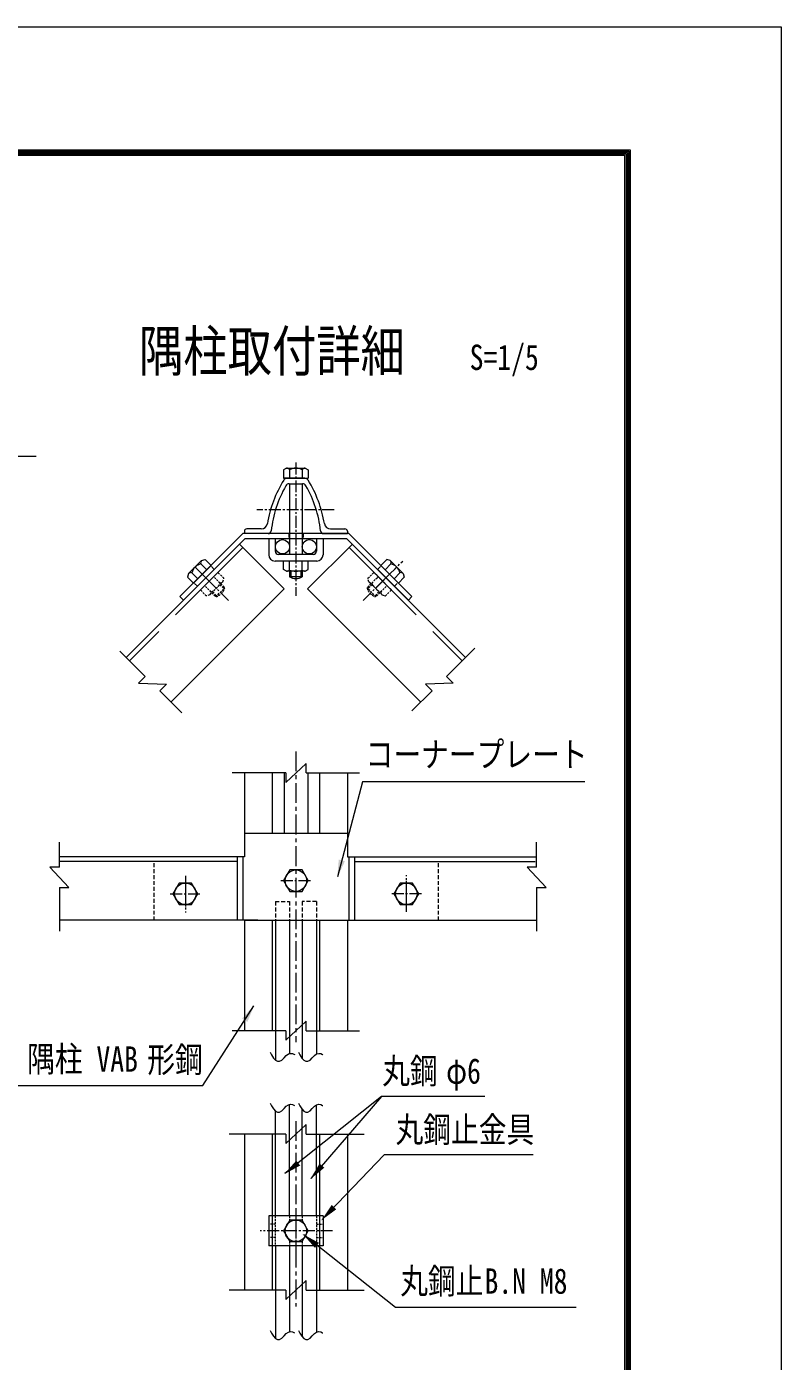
# Model space of a CAD drawing. Units: millimetres, scale not verified, with parts at other scales. Extents: x -4455 to 4455, y -3150 to 3150.
# Drawn here: x 3025 to 4455, y 619 to 3150 of the extents above; entities that cross this region are included whole.
import ezdxf
from ezdxf.enums import TextEntityAlignment as Align

# ---------------------------------------------------------------- set-up
doc = ezdxf.new("R2010")
doc.units = ezdxf.units.MM
doc.header["$LTSCALE"] = 30
for name, pattern in [('DASHED', [7.5, 6, -1.5]), ('USER1', [2, 1.25, -0.25, 0.25, -0.25]), ('USER2', [1.125, 0.75, -0.125, 0.125, -0.125]), ('USER3', [0.375, 0.25, -0.125]), ('USER4', [0.1875, 0.125, -0.0625])]:
    doc.linetypes.add(name, pattern=pattern)
for name, color, linetype, lineweight in [('0-0_D-STR-TXT', 3, 'Continuous', 13), ('0-1_D-STR2', 2, 'Continuous', 13), ('0-2_D-STR-DIM', 4, 'Continuous', 13), ('0-3_D-BMK', 2, 'USER2', 13), ('0-4_D-STR1', 1, 'Continuous', 18), ('0-5_D-STR3', 3, 'Continuous', 13), ('0-F_7詳細', 3, 'Continuous', 18), ('1-0_5寸法', 3, 'Continuous', 18), ('1-2_D-TTL', 7, 'Continuous', 9)]:
    doc.layers.add(name, color=color, linetype=linetype, lineweight=lineweight)
doc.layers.add('0-8_D-TTL-TXT', color=7, linetype='Continuous')
doc.styles.add('ＭＳ ゴシック', font='')
doc.styles.get('ＭＳ ゴシック').set_extended_font_data('MS Gothic')

msp = doc.modelspace()

# ---------------------------------------------------------------- linework, layer by layer
at = {"layer": '0-0_D-STR-TXT'}
for points in [[(3042.44, 2335.19), (2683.18, 2335.19), (2647.65, 2224.98)], [(4082.31, 1717.88), (3660.97, 1717.88), (3613.67, 1537.61)], [(3007.24, 1141.62), (3358.32, 1141.62), (3455.13, 1292.81)], [(3892.77, 1121.1), (3697.22, 1121.1), (3514.09, 974.56)], [(3984.62, 1010.07), (3702.08, 1010.07), (3584.77, 887.79)], [(4065.88, 720.4), (3723.57, 720.4), (3549.54, 858.47)]]:
    msp.add_lwpolyline(points, dxfattribs=at)
for points in [[(3613.09, 1535.39), (3616.05, 1570.28), (3627.64, 1567.24)], [(3456.37, 1294.75), (3442.81, 1262.47), (3432.72, 1268.93)], [(3512.3, 973.12), (3535.49, 999.36), (3542.98, 990)], [(3583.18, 886.13), (3602.74, 915.17), (3611.38, 906.88)], [(3547.74, 859.9), (3578.49, 843.15), (3571.05, 833.76)]]:
    msp.add_solid(points, dxfattribs=at)
at = {"layer": '0-1_D-STR2', "color": 3, "linetype": 'USER3'}
for p, q in [((3495.84, 1490.73), (3495.84, 1455.39)), ((3495.84, 1490.73), (3522.84, 1490.73)), ((3522.84, 1490.73), (3522.84, 1455.39)), ((3573.74, 1490.73), (3546.74, 1490.73)), ((3546.74, 1490.73), (3546.74, 1455.39)), ((3573.74, 1490.73), (3573.74, 1455.39))]:
    msp.add_line(p, q, dxfattribs=at)
at = {"layer": '0-1_D-STR2', "color": 7, "lineweight": 9}
for p, q in [((3495.84, 1455.39), (3495.84, 1189.83)), ((3522.84, 1455.39), (3522.84, 1202.21)), ((3546.74, 1455.39), (3546.74, 1192.61)), ((3573.74, 1455.39), (3573.74, 1201.22)), ((3495.84, 894.47), (3495.84, 1093.4)), ((3522.84, 894.47), (3522.84, 1105.78)), ((3546.74, 894.47), (3546.74, 1096.18)), ((3573.74, 894.47), (3573.74, 1104.79)), ((3495.84, 837.47), (3495.84, 662.15)), ((3522.84, 837.47), (3522.84, 674.53)), ((3546.74, 837.47), (3546.74, 664.93)), ((3573.74, 837.47), (3573.74, 673.53))]:
    msp.add_line(p, q, dxfattribs=at)
at = {"layer": '0-1_D-STR2', "color": 7, "linetype": 'USER2', "lineweight": 9}
msp.add_line((3604.33, 865.97), (3466.98, 865.97), dxfattribs=at)
at = {"layer": '0-1_D-STR2', "color": 7, "lineweight": 9}
for centre in [(3509.34, 2163.74), (3560.24, 2163.74)]:
    msp.add_circle(centre, 13.5, dxfattribs=at)
at = {"layer": '0-2_D-STR-DIM'}
for p, q in [((3249.2, 1917.94), (3201.33, 1965.8)), ((3820.38, 1917.94), (3873.81, 1971.37)), ((3249.2, 1917.94), (3236.47, 1905.21)), ((3236.47, 1905.21), (3289.34, 1903.25)), ((3276.61, 1890.52), (3289.34, 1903.25)), ((3833.1, 1905.21), (3780.23, 1903.25)), ((3792.96, 1890.52), (3780.23, 1903.25)), ((3820.38, 1917.94), (3833.1, 1905.21)), ((3276.61, 1890.52), (3318.46, 1848.68)), ((3792.96, 1890.52), (3754.81, 1852.37)), ((3515.4, 1716.58), (3554.17, 1752.58)), ((3554.17, 1734.58), (3554.17, 1752.58)), ((3515.4, 1734.58), (3414.09, 1734.58)), ((3515.4, 1734.58), (3515.4, 1716.58)), ((3554.17, 1734.58), (3655.48, 1734.58)), ((3515.4, 1245.73), (3414.09, 1245.73)), ((3515.4, 1227.73), (3554.17, 1263.73)), ((3515.4, 1245.73), (3515.4, 1227.73)), ((3554.17, 1245.73), (3554.17, 1263.73)), ((3554.17, 1245.73), (3655.48, 1245.73)), ((3515.4, 1031.64), (3554.17, 1067.64)), ((3554.17, 1049.64), (3554.17, 1067.64)), ((3515.4, 1049.64), (3408.21, 1049.64)), ((3515.4, 1049.64), (3515.4, 1031.64)), ((3554.17, 1049.64), (3664.37, 1049.64)), ((3515.4, 735.51), (3554.17, 771.51)), ((3554.17, 753.51), (3554.17, 771.51)), ((3515.4, 753.51), (3408.21, 753.51)), ((3515.4, 753.51), (3515.4, 735.51)), ((3554.17, 753.51), (3664.37, 753.51))]:
    msp.add_line(p, q, dxfattribs=at)
for points in [[(3486.24, 1204.81), (3488.51, 1199.68), (3492.19, 1193.66), (3495.98, 1189.68), (3499.89, 1187.75), (3503.91, 1187.87), (3508.05, 1190.03), (3512.3, 1194.23), (3516.53, 1198.67), (3520.61, 1201.5), (3524.52, 1202.75), (3528.28, 1202.4), (3531.87, 1200.46), (3532.24, 1200.08)], [(3539.79, 1204.81), (3542.05, 1199.68), (3545.73, 1193.66), (3549.53, 1189.68), (3553.44, 1187.75), (3557.46, 1187.87), (3561.6, 1190.03), (3565.85, 1194.23), (3570.08, 1198.67), (3574.15, 1201.5), (3578.06, 1202.75), (3581.82, 1202.4), (3585.42, 1200.46), (3585.79, 1200.08)], [(3486.24, 1108.38), (3488.51, 1103.25), (3492.19, 1097.23), (3495.98, 1093.25), (3499.89, 1091.32), (3503.91, 1091.44), (3508.05, 1093.6), (3512.3, 1097.8), (3516.53, 1102.24), (3520.61, 1105.07), (3524.52, 1106.32), (3528.28, 1105.97), (3531.87, 1104.03), (3532.24, 1103.65)], [(3539.79, 1108.38), (3542.05, 1103.25), (3545.73, 1097.23), (3549.53, 1093.25), (3553.44, 1091.32), (3557.46, 1091.44), (3561.6, 1093.6), (3565.85, 1097.8), (3570.08, 1102.24), (3574.15, 1105.07), (3578.06, 1106.32), (3581.82, 1105.97), (3585.42, 1104.03), (3585.79, 1103.65)], [(3486.24, 677.13), (3488.51, 672), (3492.19, 665.98), (3495.98, 662), (3499.89, 660.07), (3503.91, 660.19), (3508.05, 662.35), (3512.3, 666.55), (3516.53, 670.99), (3520.61, 673.82), (3524.52, 675.07), (3528.28, 674.72), (3531.87, 672.78), (3532.24, 672.4)], [(3539.79, 677.13), (3542.05, 672), (3545.73, 665.98), (3549.53, 662), (3553.44, 660.07), (3557.46, 660.19), (3561.6, 662.35), (3565.85, 666.55), (3570.08, 670.99), (3574.15, 673.82), (3578.06, 675.07), (3581.82, 674.72), (3585.42, 672.78), (3585.79, 672.4)]]:
    msp.add_lwpolyline(points, dxfattribs=at)
at = {"layer": '0-3_D-BMK'}
for p, q in [((3534.79, 2323.43), (3534.79, 2070.95)), ((3607.33, 2234.01), (3460.61, 2234.01)), ((3407.23, 2061.65), (3340.57, 2128.31)), ((3662.24, 2061.55), (3737.23, 2136.53)), ((3325.31, 1539.57), (3325.31, 1470.18)), ((3325.31, 1529.35), (3325.31, 1481.51)), ((3506.23, 1530.39), (3563.35, 1530.39)), ((3744.26, 1471.2), (3744.26, 1540.59)), ((3296.75, 1505.38), (3353.87, 1505.38)), ((3772.82, 1505.38), (3715.7, 1505.38))]:
    msp.add_line(p, q, dxfattribs=at)
at = {"layer": '0-3_D-BMK', "linetype": 'USER1'}
for p, q in [((3534.79, 1775.6), (3534.79, 1224.12)), ((3534.79, 1073.97), (3534.79, 722.72))]:
    msp.add_line(p, q, dxfattribs=at)
at = {"layer": '0-4_D-STR1'}
for p, q in [((3551.57, 2293.71), (3518, 2293.71)), ((3522.22, 2283.21), (3547.35, 2283.21)), ((3437.29, 2193.21), (3437.29, 2188.71)), ((3482.05, 2188.71), (3437.29, 2188.71)), ((3468.95, 2197.71), (3441.79, 2197.71)), ((3587.52, 2188.71), (3632.29, 2188.71)), ((3600.62, 2197.71), (3627.79, 2197.71)), ((3631.31, 2179.11), (3856.43, 1953.99)), ((3632.29, 2193.21), (3632.29, 2188.71)), ((3512.51, 2083.65), (3427.66, 2168.5)), ((3557.06, 2083.65), (3641.92, 2168.5)), ((3512.51, 2083.65), (3298, 1869.14)), ((3557.06, 2083.65), (3771.58, 1869.14)), ((3437.29, 1734.58), (3437.29, 1620.39)), ((3489.79, 1734.58), (3489.79, 1620.39)), ((3512.31, 1734.58), (3512.31, 1620.39)), ((3557.31, 1734.58), (3557.31, 1620.39)), ((3579.79, 1734.58), (3579.79, 1620.39)), ((3632.29, 1734.58), (3632.29, 1620.39)), ((3437.29, 1575.39), (3086.54, 1575.39)), ((3632.29, 1575.39), (3990.89, 1575.39)), ((3423.68, 1566.39), (3086.54, 1566.39)), ((3645.89, 1566.39), (3988.64, 1566.39)), ((3462.7, 1455.39), (3086.54, 1455.39)), ((3437.29, 1455.39), (3437.29, 1245.73)), ((3489.79, 1455.39), (3489.79, 1245.73)), ((3579.79, 1455.39), (3579.79, 1245.73)), ((3609.13, 1455.39), (3990.89, 1455.39)), ((3632.29, 1455.39), (3632.29, 1245.73)), ((3437.29, 1049.64), (3437.29, 753.51)), ((3489.79, 1049.64), (3489.79, 753.51)), ((3579.79, 1049.64), (3579.79, 753.51)), ((3632.29, 1049.64), (3632.29, 753.51))]:
    msp.add_line(p, q, dxfattribs=at)
at = {"layer": '0-4_D-STR1', "linetype": 'DASHED'}
for p, q in [((3434.02, 2162.14), (3219.51, 1947.63)), ((3635.55, 2162.14), (3850.06, 1947.63))]:
    msp.add_line(p, q, dxfattribs=at)
at = {"layer": '0-4_D-STR1'}
for centre, radius, start, end in [((3704.59, 2170.98), 226.8, 148.30182, 170.6662), ((3704.59, 2170.98), 217.8, 150.13204, 173.91336), ((3518, 2286.21), 7.5, 90, 148.30182), ((3522.22, 2275.71), 7.5, 90, 150.13204), ((3547.35, 2275.71), 7.5, 29.86796, 90), ((3551.57, 2286.21), 7.5, 31.69818, 90), ((3364.99, 2170.98), 217.8, 6.08664, 29.86796), ((3364.99, 2170.98), 226.8, 9.3338, 31.69818), ((3468.95, 2209.71), 12, 270, 350.6662), ((3600.62, 2209.71), 12, 189.3338, 270), ((3441.79, 2193.21), 4.5, 90, 180), ((3482.05, 2194.71), 6, 270, 353.91336), ((3587.52, 2194.71), 6, 186.08664, 270), ((3627.79, 2193.21), 4.5, 0, 90)]:
    msp.add_arc(centre, radius, start, end, dxfattribs=at)
at = {"layer": '0-5_D-STR3'}
for p, q in [((3517.15, 2312.91), (3511.27, 2309.51)), ((3511.27, 2309.51), (3511.27, 2293.71)), ((3517.15, 2312.91), (3552.43, 2312.91)), ((3522.79, 2309.51), (3522.79, 2293.71)), ((3546.79, 2309.51), (3546.79, 2293.71)), ((3552.43, 2312.91), (3558.31, 2309.51)), ((3558.31, 2309.51), (3558.31, 2293.71)), ((3511.27, 2293.71), (3558.31, 2293.71)), ((3534.79, 2293.71), (3512.29, 2293.71)), ((3522.79, 2283.21), (3522.79, 2149.11)), ((3546.79, 2283.21), (3546.79, 2149.11)), ((3438.26, 2179.11), (3213.14, 1953.99)), ((3434.29, 2188.71), (3314.8, 2069.23)), ((3438.26, 2179.11), (3321.59, 2062.44)), ((3635.29, 2188.71), (3434.29, 2188.71)), ((3631.31, 2179.11), (3438.26, 2179.11)), ((3483.19, 2179.11), (3483.19, 2148.51)), ((3495.79, 2179.11), (3495.79, 2155.11)), ((3573.79, 2179.11), (3573.79, 2155.11)), ((3586.39, 2179.11), (3586.39, 2148.51)), ((3631.31, 2179.11), (3747.98, 2062.44)), ((3635.29, 2188.71), (3754.77, 2069.23)), ((3356.12, 2137.7), (3331.18, 2112.75)), ((3373.86, 2128.28), (3340.6, 2095.02)), ((3354.54, 2131.31), (3365.71, 2120.14)), ((3356.12, 2137.7), (3362.68, 2139.46)), ((3362.68, 2139.46), (3373.86, 2128.28)), ((3574.39, 2136.51), (3495.19, 2136.51)), ((3567.79, 2149.11), (3501.79, 2149.11)), ((3558.31, 2136.51), (3511.27, 2136.51)), ((3511.27, 2120.64), (3511.27, 2136.51)), ((3522.79, 2119.37), (3522.79, 2136.51)), ((3546.79, 2119.37), (3546.79, 2136.51)), ((3558.31, 2120.64), (3558.31, 2136.51)), ((3706.89, 2139.46), (3695.71, 2128.28)), ((3695.71, 2128.28), (3728.98, 2095.02)), ((3715.03, 2131.31), (3703.86, 2120.14)), ((3713.45, 2137.7), (3706.89, 2139.46)), ((3713.45, 2137.7), (3738.39, 2112.75)), ((3331.18, 2112.75), (3329.42, 2106.2)), ((3329.42, 2106.2), (3340.6, 2095.02)), ((3337.57, 2114.34), (3348.74, 2103.17)), ((3517.03, 2117.31), (3511.27, 2120.64)), ((3552.55, 2117.31), (3517.03, 2117.31)), ((3522.79, 2117.31), (3522.79, 2106.65)), ((3546.79, 2106.65), (3522.79, 2106.65)), ((3546.79, 2117.31), (3546.79, 2106.65)), ((3552.55, 2117.31), (3558.31, 2120.64)), ((3732.01, 2114.34), (3720.83, 2103.17)), ((3740.15, 2106.2), (3728.98, 2095.02)), ((3738.39, 2112.75), (3740.15, 2106.2)), ((3321.59, 2062.44), (3314.8, 2069.23)), ((3747.98, 2062.44), (3754.77, 2069.23)), ((3437.29, 1620.39), (3632.29, 1620.39)), ((3437.29, 1455.39), (3632.29, 1455.39)), ((3586.39, 894.47), (3483.19, 894.47)), ((3483.19, 894.47), (3483.19, 837.47)), ((3586.39, 894.47), (3586.39, 837.47)), ((3586.39, 837.47), (3483.19, 837.47))]:
    msp.add_line(p, q, dxfattribs=at)
at = {"layer": '0-5_D-STR3', "linetype": 'USER1'}
for p, q in [((3381.74, 2087.14), (3340.57, 2128.31)), ((3687.83, 2087.14), (3729, 2128.31)), ((3687.83, 2087.14), (3729, 2128.31)), ((3744.26, 1481.42), (3744.26, 1529.26))]:
    msp.add_line(p, q, dxfattribs=at)
at = {"layer": '0-5_D-STR3', "linetype": 'USER3'}
for p, q in [((3379.93, 2120.77), (3373.14, 2127.56)), ((3379.93, 2120.77), (3373.14, 2127.56)), ((3689.65, 2120.77), (3696.43, 2127.56)), ((3689.65, 2120.77), (3696.43, 2127.56)), ((3348.11, 2088.95), (3341.32, 2095.74)), ((3348.11, 2088.95), (3341.32, 2095.74)), ((3721.47, 2088.95), (3728.25, 2095.74)), ((3721.47, 2088.95), (3728.25, 2095.74))]:
    msp.add_line(p, q, dxfattribs=at)
at = {"layer": '0-5_D-STR3', "color": 1, "linetype": 'USER4'}
for p, q in [((3353.75, 2081.87), (3387.01, 2115.13)), ((3390.99, 2094.86), (3378.87, 2106.98)), ((3398.24, 2103.91), (3387.01, 2115.13)), ((3396.51, 2097.48), (3398.24, 2103.91)), ((3671.34, 2103.91), (3682.56, 2115.13)), ((3673.06, 2097.48), (3671.34, 2103.91)), ((3678.59, 2094.86), (3690.71, 2106.98)), ((3715.82, 2081.87), (3682.56, 2115.13)), ((3364.97, 2070.64), (3353.75, 2081.87)), ((3374.02, 2077.89), (3361.89, 2090.01)), ((3371.4, 2072.36), (3396.51, 2097.48)), ((3375.47, 2076.44), (3383.01, 2068.9)), ((3377.17, 2078.13), (3385.56, 2069.74)), ((3383.01, 2068.9), (3399.98, 2085.87)), ((3390.74, 2091.71), (3399.14, 2083.32)), ((3392.44, 2093.41), (3399.98, 2085.87)), ((3677.13, 2093.41), (3669.59, 2085.87)), ((3686.56, 2068.9), (3669.59, 2085.87)), ((3678.83, 2091.71), (3670.43, 2083.32)), ((3698.17, 2072.36), (3673.06, 2097.48)), ((3692.4, 2078.13), (3684.01, 2069.74)), ((3694.1, 2076.44), (3686.56, 2068.9)), ((3695.56, 2077.89), (3707.68, 2090.01)), ((3704.6, 2070.64), (3715.82, 2081.87)), ((3371.4, 2072.36), (3364.97, 2070.64)), ((3698.17, 2072.36), (3704.6, 2070.64)), ((3495.79, 894.47), (3495.79, 837.47)), ((3522.84, 894.47), (3522.84, 886.01)), ((3546.74, 894.47), (3546.74, 886.01)), ((3573.79, 894.47), (3573.79, 837.47)), ((3495.79, 878.72), (3483.19, 878.72)), ((3573.79, 878.72), (3586.39, 878.72)), ((3495.79, 853.22), (3483.19, 853.22)), ((3522.84, 845.93), (3522.84, 837.47)), ((3546.74, 845.93), (3546.74, 837.47)), ((3573.79, 853.22), (3586.39, 853.22))]:
    msp.add_line(p, q, dxfattribs=at)
at = {"layer": '0-5_D-STR3', "color": 1}
for p, q in [((3525.19, 2117.31), (3525.19, 2105.44)), ((3544.39, 2117.31), (3544.39, 2105.44))]:
    msp.add_line(p, q, dxfattribs=at)
at = {"layer": '0-5_D-STR3', "color": 1, "linetype": 'USER3'}
for p, q in [((3265.31, 1563.39), (3265.31, 1455.39)), ((3804.26, 1563.39), (3804.26, 1455.39))]:
    msp.add_line(p, q, dxfattribs=at)
at = {"layer": '0-5_D-STR3', "color": 1, "linetype": 'USER1'}
msp.add_line((3534.79, 904.1), (3534.79, 827.53), dxfattribs=at)
at = {"layer": '0-5_D-STR3'}
for points in [[(3558.31, 1530.39), (3546.55, 1550.76), (3523.03, 1550.76), (3511.27, 1530.39), (3523.03, 1510.02), (3546.55, 1510.02)], [(3348.83, 1505.38), (3337.07, 1525.75), (3313.55, 1525.75), (3301.79, 1505.38), (3313.55, 1485.02), (3337.07, 1485.02)], [(3720.74, 1505.38), (3732.5, 1485.02), (3756.02, 1485.02), (3767.78, 1505.38), (3756.02, 1525.75), (3732.5, 1525.75)], [(3558.31, 865.97), (3546.55, 886.34), (3523.03, 886.34), (3511.27, 865.97), (3523.03, 845.6), (3546.55, 845.6)]]:
    msp.add_lwpolyline(points, close=True, dxfattribs=at)
for centre in [(3534.79, 1530.39), (3325.31, 1505.38), (3744.26, 1505.38), (3534.79, 865.97)]:
    msp.add_circle(centre, 20.4, dxfattribs=at)
for centre, radius, start, end in [((3517.45, 2307.03), 5.88, 24.94299, 92.968), ((3534.79, 2290), 22.91, 58.40741, 121.59259), ((3552.12, 2307.03), 5.88, 87.032, 155.05701), ((3501.79, 2155.11), 6, 180, 270), ((3567.79, 2155.11), 6, 270, 0), ((3359.85, 2109.03), 22.91, 103.40741, 166.59259), ((3360.06, 2133.33), 5.88, 132.032, 200.05701), ((3495.19, 2148.51), 12, 180, 270), ((3574.39, 2148.51), 12, 270, 0), ((3709.51, 2133.33), 5.88, 339.94299, 47.968), ((3709.72, 2109.03), 22.91, 13.40741, 76.59259), ((3335.55, 2108.81), 5.88, 69.94299, 137.968), ((3517.03, 2126.4), 9.09, 270, 309.3382), ((3534.79, 2153.31), 36, 250.52878, 289.47122), ((3534.79, 2127.43), 24, 240, 300), ((3552.55, 2126.4), 9.09, 230.6618, 270), ((3734.02, 2108.81), 5.88, 42.032, 110.05701)]:
    msp.add_arc(centre, radius, start, end, dxfattribs=at)
at = {"layer": '0-5_D-STR3', "color": 1, "linetype": 'USER4'}
for centre, radius, start, end in [((3364.97, 2078.79), 9.09, 315, 354.3382), ((3358.5, 2110.38), 36, 295.52878, 334.47122), ((3376.8, 2092.08), 24, 285, 345), ((3390.09, 2103.91), 9.09, 275.6618, 315), ((3692.77, 2092.08), 24, 195, 255), ((3679.48, 2103.91), 9.09, 225, 264.3382), ((3711.07, 2110.38), 36, 205.52878, 244.47122), ((3704.6, 2078.79), 9.09, 185.6618, 225)]:
    msp.add_arc(centre, radius, start, end, dxfattribs=at)
at = {"layer": '0-F_7詳細'}
for p, q in [((3495.79, 2179.11), (3483.19, 2179.11)), ((3586.39, 2179.11), (3573.79, 2179.11))]:
    msp.add_line(p, q, dxfattribs=at)
at = {"layer": '0-F_7詳細', "color": 1, "linetype": 'USER3'}
for p, q in [((3521.29, 2188.71), (3521.29, 2179.11)), ((3548.29, 2188.71), (3548.29, 2179.11))]:
    msp.add_line(p, q, dxfattribs=at)
at = {"layer": '0-F_7詳細', "color": 4}
for p, q in [((3086.54, 1555.89), (3086.54, 1603.41)), ((3990.89, 1555.89), (3990.89, 1603.41)), ((3068.54, 1555.89), (3104.54, 1517.12)), ((3086.54, 1555.89), (3068.54, 1555.89)), ((3972.89, 1555.89), (4008.89, 1517.12)), ((3990.89, 1555.89), (3972.89, 1555.89)), ((3086.54, 1517.12), (3086.54, 1434.59)), ((3086.54, 1517.12), (3104.54, 1517.12)), ((3990.89, 1517.12), (3990.89, 1434.59)), ((3990.89, 1517.12), (4008.89, 1517.12))]:
    msp.add_line(p, q, dxfattribs=at)
at = {"layer": '0-F_7詳細', "color": 7, "lineweight": 9}
for p, q in [((3437.29, 1620.39), (3437.29, 1575.39)), ((3632.29, 1620.39), (3632.29, 1575.39)), ((3423.68, 1575.39), (3423.68, 1455.39)), ((3434.29, 1575.39), (3434.29, 1455.39)), ((3635.29, 1575.39), (3635.29, 1455.39)), ((3645.89, 1575.39), (3645.89, 1455.39))]:
    msp.add_line(p, q, dxfattribs=at)
at = {"layer": '1-0_5寸法'}
msp.add_line((3697.22, 1121.1), (3563.11, 965.24), dxfattribs=at)
msp.add_solid([(3561.61, 963.5), (3579.57, 993.56), (3588.65, 985.74)], dxfattribs=at)
at = {"layer": '1-2_D-TTL', "color": 2, "lineweight": 18}
msp.add_lwpolyline([(-4454.83, 3150.38), (4454.87, 3150.38), (4454.87, -3150.04), (-4454.83, -3150.04)], close=True, dxfattribs=at)
at = {"layer": '1-2_D-TTL'}
for points in [[(-4168.44, 2917.03), (4168.49, 2917.03), (4168.49, -2916.7), (-4168.44, -2916.7)], [(-4165.79, 2914.38), (4165.84, 2914.38), (4165.84, -2914.04), (-4165.79, -2914.04)], [(-4163.14, 2911.73), (4163.19, 2911.73), (4163.19, -2911.39), (-4163.14, -2911.39)], [(-4160.49, 2909.08), (4160.53, 2909.08), (4160.53, -2908.74), (-4160.49, -2908.74)], [(-4157.84, 2906.43), (4157.88, 2906.43), (4157.88, -2906.09), (-4157.84, -2906.09)]]:
    msp.add_lwpolyline(points, close=True, dxfattribs=at)

# ---------------------------------------------------------------- texts
at = {"layer": '0-0_D-STR-TXT', "style": 'ＭＳ ゴシック', "width": 0.8}
for s, p in [('コーナープレート', (3667.02, 1731.51)), ('隅柱 VAB ', (3025.36, 1153.36)), ('形鋼', (3253.18, 1152.21)), ('丸鋼', (3698.47, 1130.67)), ('φ6', (3819.42, 1130.67)), ('丸鋼止金具', (3723.8, 1019.61)), ('丸鋼止', (3732.59, 732.18)), ('B.N M8', (3892.33, 732.18))]:
    msp.add_text(s, height=48.17, dxfattribs=at).set_placement(p, align=Align.BOTTOM_LEFT)
at = {"layer": '0-8_D-TTL-TXT', "style": 'ＭＳ ゴシック', "width": 0.8}
msp.add_text('隅柱取付詳細', height=76.98, dxfattribs=at).set_placement((3237.37, 2473.48), align=Align.BOTTOM_LEFT)
at = {"layer": '0-8_D-TTL-TXT', "color": 3, "style": 'ＭＳ ゴシック', "width": 0.8}
msp.add_text('S=1/5', height=48.17, dxfattribs=at).set_placement((3864.15, 2484.68), align=Align.BOTTOM_LEFT)

doc.saveas('drawing.dxf')
